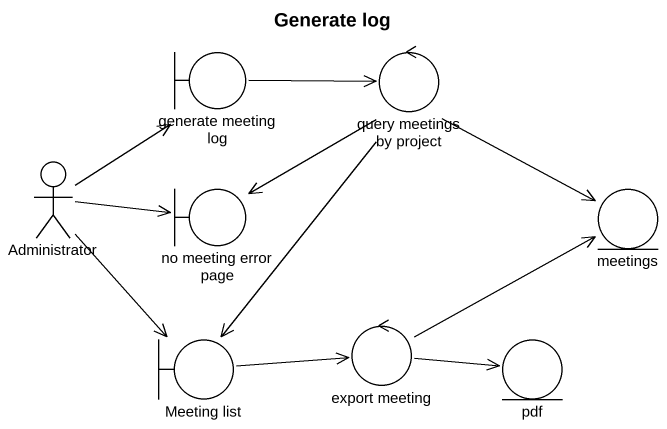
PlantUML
@startuml
title Generate log
boundary "generate meeting log" as generate_meeting_log
control "query meetings by project" as query_meetings_by_project
actor Administrator
boundary "no meeting error page" as no_meeting_error_page
entity meetings
boundary "Meeting list" as Meeting_list
control "export meeting" as export_meeting
entity pdf
generate_meeting_log -right-> query_meetings_by_project
query_meetings_by_project --> no_meeting_error_page
query_meetings_by_project -right-> meetings
query_meetings_by_project --> Meeting_list
Administrator -up-> generate_meeting_log
Administrator -right-> no_meeting_error_page
Administrator --> Meeting_list
Meeting_list -right-> export_meeting
export_meeting -right-> meetings
export_meeting -right-> pdf
@enduml
